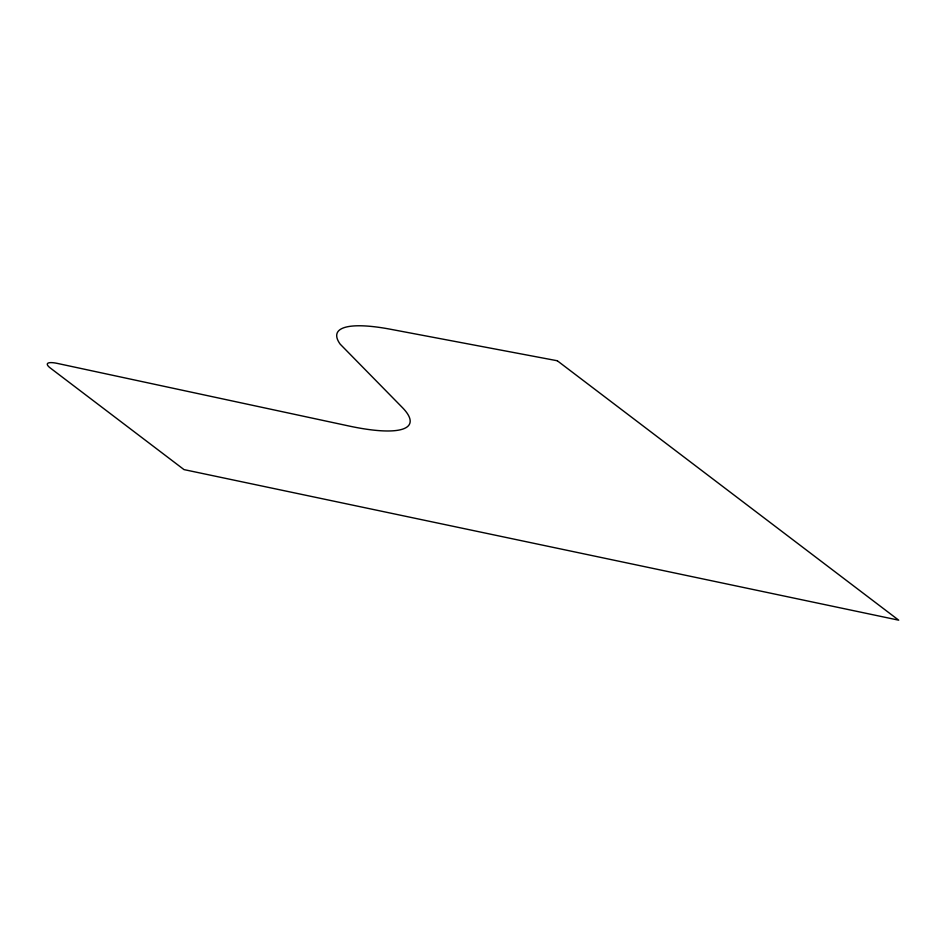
<?xml version="1.0" encoding="UTF-8"?>
<svg xmlns="http://www.w3.org/2000/svg" width="946" height="946" viewBox="0 0 946 946"><rect width="100%" height="100%" fill="white"/><g stroke="black" fill="none" stroke-linecap="round" stroke-linejoin="round"><path stroke-width="1.42" d="M557.3 360.757L390.592 329.267A123.926 28.297 20.6 0 0 340.193 344.167L402.038 407.206A123.926 28.297 20.6 0 1 348.849 425.984L57.517 363.441A20.658 4.718 20.6 0 0 50.339 368.029L184.021 469.606L898.7 620.174L557.3 360.757"/></g></svg>
